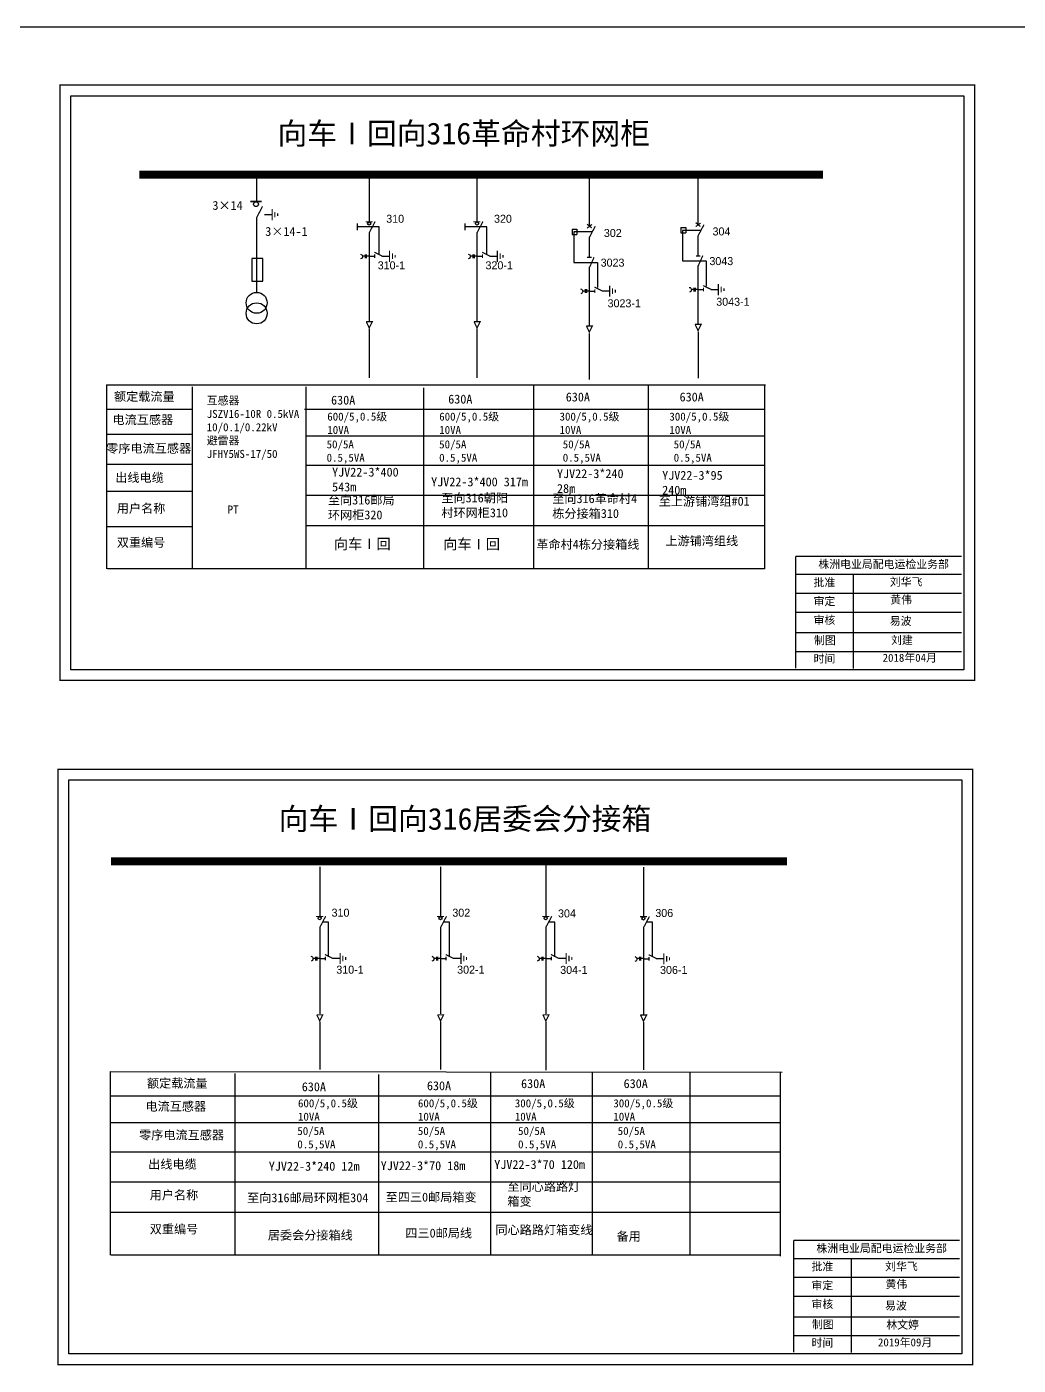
# Model space of a CAD drawing. Extents: x -194 to 226, y -192 to 105.
# Drawn here: x -46.3 to 89.7, y -78.6 to 105.1 of the extents above; entities that cross this region are included whole.
import ezdxf

# ---------------------------------------------------------------- set-up
doc = ezdxf.new("R2010")
doc.units = 0
doc.header["$LTSCALE"] = 0.774411
doc.linetypes.add('ACAD_ISO02W100', pattern=[15, 12, -3])
doc.linetypes.add('CENTER', pattern=[50.8, 31.75, -6.35, 6.35, -6.35])
doc.layers.get('0').update_dxf_attribs({"linetype": 'CONTINUOUS'})
doc.layers.add('2', color=7, linetype='CONTINUOUS')
doc.styles.add('HZ', font='')
doc.styles.add('hztxt_txtstyle_0.00_0_0', font='simkai.ttf')
doc.styles.add('hztxt_txtstyle_1.80_0_0', font='', dxfattribs={"height": 1.8, "bigfont": 'hztxt.shx'})
doc.styles.add('hztxt_txtstyle_2.70_0_0', font='simkai.ttf', dxfattribs={"height": 2.7})
doc.styles.get("Standard").update_dxf_attribs({"font": '', "height": 2.5})
doc.styles.add('字体', font='', dxfattribs={"height": 2.5})
doc.styles.get('HZ').set_extended_font_data('SimSun')
doc.styles.get('hztxt_txtstyle_1.80_0_0').set_extended_font_data('hztxt')
doc.styles.get('Standard').set_extended_font_data('SimSun')
doc.styles.get('字体').set_extended_font_data('SimSun')

# ---------------------------------------------------------------- blocks, each defined once
blk = doc.blocks.new('JD')
for points in [[(-2, 0.2), (-2, -0.2), (2, 0.2), (2, -0.2)], [(1, -1.2), (1, -0.8), (-1, -1.2), (-1, -0.8)], [(-0.5, -1.8), (-0.5, -2.2), (0.5, -1.8), (0.5, -2.2)]]:
    blk.add_trace(points)

msp = doc.modelspace()

# ---------------------------------------------------------------- linework, layer by layer
for p, q in [((-194.22, 105.09), (225.78, 105.09)), ((-14.78, 84.78), (-14.78, 81.16)), ((0.69, 85.07), (0.69, 78.34)), ((15.48, 85.07), (15.48, 78.34)), ((30.89, 84.76), (30.89, 77.7)), ((45.8, 84.97), (45.8, 77.91)), ((-13.68, 79.33), (-12.65, 79.33)), ((-14.76, 78.92), (-14.76, 68.66)), ((28.55, 77.32), (29.2, 77.32)), ((28.55, 77.32), (28.55, 76.59)), ((29.2, 77.32), (29.2, 76.59)), ((43.46, 77.53), (44.12, 77.53)), ((43.46, 77.53), (43.46, 76.8)), ((44.12, 77.53), (44.12, 76.8)), ((0.69, 76.84), (0.69, 64.63)), ((15.48, 76.84), (15.48, 64.63)), ((28.55, 76.59), (29.2, 76.59)), ((30.89, 76.2), (30.89, 73.48)), ((43.46, 76.8), (44.12, 76.8)), ((45.8, 76.41), (45.8, 73.69)), ((0.69, 73.6), (1.45, 73.6)), ((2.44, 73.62), (3.48, 73.62)), ((15.48, 73.6), (16.24, 73.6)), ((17.23, 73.62), (18.26, 73.62)), ((30.89, 72.12), (30.89, 64.08)), ((45.8, 72.33), (45.8, 64.29)), ((30.89, 68.82), (31.65, 68.82)), ((32.64, 68.84), (33.68, 68.84)), ((45.8, 69.03), (46.56, 69.03)), ((47.56, 69.05), (48.59, 69.05)), ((-23.51, 52.57), (-35.29, 52.57)), ((-23.56, 49.11), (-35.33, 49.11)), ((-23.56, 45.02), (-35.33, 45.02)), ((-23.6, 41.29), (-35.38, 41.29)), ((-23.56, 36.44), (-35.34, 36.44)), ((-6.1, -10.21), (-6.1, -17)), ((10.48, -10.21), (10.48, -17)), ((24.91, -9.5), (24.91, -17)), ((38.32, -10.25), (38.32, -17.03)), ((-6.1, -18.5), (-6.1, -30.37)), ((10.48, -18.5), (10.48, -30.37)), ((24.91, -18.5), (24.91, -30.37)), ((38.32, -18.53), (38.32, -30.4)), ((-6.1, -22.77), (-5.34, -22.77)), ((-4.35, -22.75), (-3.31, -22.75)), ((10.48, -22.77), (11.24, -22.77)), ((12.23, -22.75), (13.26, -22.75)), ((24.91, -22.77), (25.67, -22.77)), ((26.67, -22.75), (27.7, -22.75)), ((38.32, -22.81), (39.08, -22.81)), ((40.07, -22.79), (41.11, -22.79))]:
    msp.add_line(p, q)
at = {"linetype": 'ACAD_ISO02W100'}
for p, q in [((46.13, 77.15), (43.67, 77.15)), ((43.67, 77.15), (43.67, 72.95)), ((31.22, 76.94), (28.76, 76.94)), ((28.76, 76.94), (28.76, 72.75)), ((28.76, 72.75), (32.01, 72.75)), ((32.01, 72.75), (32.01, 69.29)), ((43.67, 72.95), (46.92, 72.95)), ((46.92, 72.95), (46.92, 69.5))]:
    msp.add_line(p, q, dxfattribs=at)
at = {"linetype": 'CENTER'}
for p, q in [((0.69, 63.65), (0.69, 56.9)), ((15.48, 63.65), (15.48, 56.9)), ((30.89, 63), (30.89, 56.66)), ((45.81, 63.21), (45.81, 56.87)), ((-6.1, -31.49), (-6.1, -38.02)), ((10.48, -31.49), (10.48, -38.02)), ((24.92, -31.49), (24.92, -38.09)), ((38.32, -31.53), (38.32, -38.06))]:
    msp.add_line(p, q, dxfattribs=at)
at = {"linetype": 'Continuous'}
for p, q in [((-35.36, 55.96), (55.08, 55.96)), ((-35.31, 30.72), (-35.31, 55.96)), ((-23.62, 55.69), (-23.62, 30.73)), ((-7.99, 55.69), (-7.99, 30.73)), ((8.12, 55.52), (8.12, 30.74)), ((23.23, 55.91), (23.23, 30.73)), ((38.96, 55.91), (38.96, 30.73)), ((54.91, 55.89), (54.91, 30.71)), ((-8.18, 52.59), (54.91, 52.59)), ((-7.99, 48.96), (54.91, 48.96)), ((-7.99, 44.91), (54.91, 44.91)), ((-7.99, 40.81), (54.91, 40.81)), ((-7.99, 36.64), (54.91, 36.64)), ((54.91, 30.72), (-35.23, 30.72)), ((-34.85, -38.27), (57.36, -38.37)), ((-34.8, -63.51), (-34.8, -38.27)), ((-17.76, -38.55), (-17.76, -63.51)), ((17.32, -38.32), (17.32, -63.5)), ((31.28, -38.32), (31.28, -63.5)), ((44.7, -38.34), (44.7, -63.52)), ((57.1, -38.42), (57.1, -63.61)), ((1.97, -38.71), (1.97, -63.49)), ((-34.8, -41.64), (57.1, -41.64)), ((-34.8, -45.27), (57.1, -45.27)), ((-34.8, -49.32), (57.1, -49.32)), ((-34.8, -53.42), (57.1, -53.42)), ((-34.8, -57.6), (57.1, -57.6)), ((57.1, -63.51), (-34.72, -63.51))]:
    msp.add_line(p, q, dxfattribs=at)
at = {"color": 7, "linetype": 'Continuous'}
for p, q in [((59.21, 29.95), (81.97, 29.95)), ((67.11, 29.95), (67.11, 17.02)), ((59.21, 27.36), (81.97, 27.36)), ((59.21, 24.76), (81.97, 24.76)), ((59.21, 21.94), (81.97, 21.94)), ((59.21, 19.35), (81.97, 19.35)), ((58.94, -63.93), (81.69, -63.93)), ((66.84, -63.93), (66.84, -76.86)), ((58.94, -66.52), (81.69, -66.52)), ((58.94, -69.11), (81.69, -69.11)), ((58.94, -71.94), (81.69, -71.94)), ((58.94, -74.53), (81.69, -74.53))]:
    msp.add_line(p, q, dxfattribs=at)
at = {"color": 7, "linetype": 'Continuous', "const_width": 0.182}
for points in [[(-41.73, 97.08), (83.76, 97.08), (83.76, 15.38), (-41.73, 15.38)], [(-42, 3.2), (83.48, 3.2), (83.48, -78.5), (-42, -78.5)]]:
    msp.add_lwpolyline(points, close=True, dxfattribs=at)
at = {"color": 7, "linetype": 'Continuous'}
for points in [[(-40.25, 95.6), (82.28, 95.6), (82.28, 16.85), (-40.25, 16.85)], [(-40.52, 1.72), (82.01, 1.72), (82.01, -77.03), (-40.52, -77.03)]]:
    msp.add_lwpolyline(points, close=True, dxfattribs=at)
for points, const_width in [([(-30.85, 84.78), (62.96, 84.78)], 1.1), ([(-15.61, 81.11), (-14.06, 81.11)], 0.261), ([(-14.76, 78.88), (-13.94, 80.44)], 0.165), ([(0.2, 78.32), (1.17, 78.32)], 0.165), ([(0.69, 76.8), (1.51, 78.36)], 0.165), ([(14.99, 78.32), (15.96, 78.32)], 0.165), ([(15.48, 76.8), (16.3, 78.36)], 0.165), ([(30.58, 77.45), (31.25, 77.96)], 0.165), ([(30.58, 78), (31.23, 77.47)], 0.165), ([(30.89, 76.16), (31.71, 77.72)], 0.165), ([(45.49, 78.21), (46.14, 77.67)], 0.165), ([(45.49, 77.66), (46.16, 78.16)], 0.165), ([(45.8, 76.37), (46.63, 77.93)], 0.165), ([(1.41, 74.15), (2.5, 73.6)], 0.165), ([(1.45, 73.86), (1.45, 73.35)], 0.165), ([(16.19, 74.15), (17.29, 73.6)], 0.165), ([(16.24, 73.86), (16.24, 73.35)], 0.165), ([(30.59, 73.44), (31.2, 73.44)], 0.165), ([(30.86, 71.92), (31.55, 73.47)], 0.165), ([(45.51, 73.64), (46.12, 73.64)], 0.165), ([(45.77, 72.12), (46.46, 73.68)], 0.165), ([(31.61, 69.37), (32.71, 68.82)], 0.165), ([(31.65, 69.07), (31.65, 68.56)], 0.165), ([(46.52, 69.57), (47.62, 69.03)], 0.165), ([(46.56, 69.28), (46.56, 68.77)], 0.165), ([(0.28, 64.61), (1.12, 64.61), (0.69, 63.76), (0.29, 64.62)], 0.165), ([(15.07, 64.61), (15.91, 64.61), (15.48, 63.76), (15.08, 64.62)], 0.165), ([(45.4, 64.24), (46.24, 64.24), (45.81, 63.39), (45.41, 64.25)], 0.165), ([(30.48, 64.03), (31.32, 64.03), (30.89, 63.18), (30.49, 64.05)], 0.165), ([(-34.72, -9.46), (58.01, -9.46)], 1.1), ([(-6.59, -17.02), (-5.62, -17.02)], 0.165), ([(-6.1, -18.54), (-5.28, -16.98)], 0.165), ([(9.99, -17.02), (10.96, -17.02)], 0.165), ([(10.48, -18.54), (11.3, -16.98)], 0.165), ([(24.43, -17.02), (25.4, -17.02)], 0.165), ([(24.91, -18.54), (25.74, -16.98)], 0.165), ([(37.83, -17.05), (38.81, -17.05)], 0.165), ([(38.32, -18.57), (39.14, -17.01)], 0.165), ([(-5.38, -22.23), (-4.29, -22.77)], 0.165), ([(-5.34, -22.52), (-5.34, -23.03)], 0.165), ([(11.19, -22.23), (12.29, -22.77)], 0.165), ([(11.24, -22.52), (11.24, -23.03)], 0.165), ([(25.63, -22.23), (26.73, -22.77)], 0.165), ([(25.67, -22.52), (25.67, -23.03)], 0.165), ([(39.04, -22.26), (40.14, -22.81)], 0.165), ([(39.08, -22.56), (39.08, -23.06)], 0.165), ([(-6.51, -30.5), (-5.67, -30.5), (-6.1, -31.35), (-6.5, -30.49)], 0.165), ([(10.07, -30.5), (10.91, -30.5), (10.48, -31.35), (10.08, -30.49)], 0.165), ([(24.51, -30.5), (25.35, -30.5), (24.92, -31.35), (24.52, -30.49)], 0.165), ([(37.91, -30.54), (38.75, -30.54), (38.32, -31.39), (37.92, -30.52)], 0.165)]:
    msp.add_lwpolyline(points, dxfattribs=dict(const_width=const_width))
for points in [[(-0.97, 78.07), (-0.97, 77.16)], [(13.81, 78.07), (13.81, 77.16)], [(0.13, 73.61), (-0.21, 73.61)], [(0.13, 73.84), (0.13, 73.34)], [(0.29, 73.84), (0.29, 73.34)], [(0.69, 73.61), (0.29, 73.61)], [(14.92, 73.61), (14.57, 73.61)], [(14.92, 73.84), (14.92, 73.34)], [(15.08, 73.84), (15.08, 73.34)], [(15.47, 73.61), (15.08, 73.61)], [(-15.41, 73.24), (-15.41, 70.16), (-13.89, 70.16), (-13.89, 73.28), (-15.41, 73.28)], [(30.34, 68.82), (29.99, 68.82)], [(30.34, 69.06), (30.34, 68.56)], [(30.49, 69.06), (30.49, 68.56)], [(30.89, 68.82), (30.49, 68.82)], [(45.25, 69.03), (44.9, 69.03)], [(45.25, 69.26), (45.25, 68.76)], [(45.4, 69.26), (45.4, 68.76)], [(45.8, 69.03), (45.4, 69.03)], [(-6.66, -22.77), (-7, -22.77)], [(-6.66, -22.53), (-6.66, -23.04)], [(-6.5, -22.53), (-6.5, -23.04)], [(-6.1, -22.77), (-6.5, -22.77)], [(9.92, -22.77), (9.58, -22.77)], [(9.92, -22.53), (9.92, -23.04)], [(10.08, -22.53), (10.08, -23.04)], [(10.47, -22.77), (10.08, -22.77)], [(24.36, -22.77), (24.01, -22.77)], [(24.36, -22.53), (24.36, -23.04)], [(24.51, -22.53), (24.51, -23.04)], [(24.91, -22.77), (24.51, -22.77)], [(37.77, -22.8), (37.42, -22.8)], [(37.77, -22.57), (37.77, -23.07)], [(37.92, -22.57), (37.92, -23.07)], [(38.32, -22.8), (37.92, -22.8)]]:
    msp.add_lwpolyline(points)
at = {"linetype": 'ACAD_ISO02W100'}
for points in [[(2.04, 73.86), (2.04, 77.61), (-0.97, 77.61)], [(16.83, 73.86), (16.83, 77.61), (13.81, 77.61)], [(-4.88, -22.53), (-4.88, -17.78), (-5.7, -17.78)], [(11.7, -22.53), (11.7, -17.78), (10.88, -17.78)], [(26.14, -22.53), (26.14, -17.78), (25.32, -17.78)], [(39.54, -22.56), (39.54, -17.81), (38.72, -17.81)]]:
    msp.add_lwpolyline(points, dxfattribs=at)
for points in [[(-0.51, 73.89, -0.877934), (-0.5, 73.23)], [(14.28, 73.89, -0.877934), (14.29, 73.23)], [(29.69, 69.11, -0.877934), (29.71, 68.44)], [(44.61, 69.32, -0.877934), (44.62, 68.65)], [(-7.3, -22.48, -0.877934), (-7.29, -23.15)], [(9.28, -22.48, -0.877934), (9.29, -23.15)], [(23.72, -22.48, -0.877934), (23.73, -23.15)], [(37.12, -22.52, -0.877934), (37.14, -23.19)]]:
    msp.add_lwpolyline(points, format="xyb")
at = {"color": 7, "linetype": 'Continuous', "const_width": 0.182}
for points in [[(59.21, 32.43), (59.2, 17.06)], [(59.21, 32.43), (81.97, 32.43)], [(58.94, -61.45), (58.93, -76.82)], [(58.94, -61.45), (81.69, -61.45)]]:
    msp.add_lwpolyline(points, dxfattribs=at)
for centre, radius in [((-14.84, 80.74), 0.335), ((0.69, 78.09), 0.211), ((15.48, 78.09), 0.211), ((-6.1, -17.25), 0.211), ((10.48, -17.25), 0.211), ((24.91, -17.25), 0.211), ((38.32, -17.29), 0.211)]:
    msp.add_circle(centre, radius)
at = {"layer": '2', "color": 0}
for centre in [(-14.75, 67.2), (-14.75, 65.76)]:
    msp.add_circle(centre, 1.44, dxfattribs=at)

# ---------------------------------------------------------------- block references
at = {"rotation": 90}
for p, xscale, yscale, zscale in [((-12.63, 79.3), 0.3844120780053801, 0.3844120780053801, 0.3844120780053801), ((3.49, 73.59), 0.3844120780053801, 0.3844120780053801, 0.3844120780053801), ((18.28, 73.59), 0.3844120780053801, 0.3844120780053801, 0.3844120780053801), ((33.69, 68.81), 0.3844120780053801, 0.3844120780053801, 0.3844120780053801), ((48.6, 69.02), 0.3844120780053801, 0.3844120780053801, 0.3844120780053801), ((-3.3, -22.78), 0.3844120780054396, 0.3844120780054396, 0.3844120780054396), ((13.28, -22.78), 0.3844120780054396, 0.3844120780054396, 0.3844120780054396), ((27.72, -22.78), 0.3844120780054396, 0.3844120780054396, 0.3844120780054396), ((41.12, -22.82), 0.3844120780054396, 0.3844120780054396, 0.3844120780054396)]:
    msp.add_blockref('JD', p, dxfattribs=dict(at, xscale=xscale, yscale=yscale, zscale=zscale))

# ---------------------------------------------------------------- texts
at = {"linetype": 'Continuous', "style": 'hztxt_txtstyle_2.70_0_0'}
for s, p in [('3×14', (-20.82, 79.96)), ('3×14-1', (-13.57, 76.39))]:
    msp.add_text(s, height=1.22, dxfattribs=at).set_placement(p)
at = {"style": 'hztxt_txtstyle_1.80_0_0'}
for s, p in [('310', (3.03, 78.19)), ('320', (17.82, 78.19)), ('302', (32.89, 76.24)), ('304', (47.8, 76.45)), ('3043', (47.37, 72.38)), ('310-1', (1.86, 71.8)), ('320-1', (16.65, 71.8)), ('3023', (32.45, 72.17)), ('3023-1', (33.4, 66.59)), ('3043-1', (48.31, 66.8)), ('310', (-4.47, -17.04)), ('302', (12.1, -17.04)), ('304', (26.6, -17.14)), ('306', (39.95, -17.08)), ('310-1', (-3.82, -24.86)), ('302-1', (12.76, -24.86)), ('304-1', (26.9, -24.89)), ('306-1', (40.6, -24.9))]:
    msp.add_text(s, height=1.098, dxfattribs=at).set_placement(p)
at = {"color": 7, "linetype": 'Continuous', "attachment_point": 1, "style": '字体'}
for s, insert, char_height, width in [('{\\C0;向车Ⅰ回向316革命村环网柜}', (-11.9, 91.94), 3, 80.4201), ('株洲电业局配电运检业务部', (62.32, 31.88), 1.0944, 29.9201), ('{\\fKaiTi_GB2312|b0|i0|c134|p49;批准}', (61.66, 29.38), 1.0944, 8.5588), ('刘华飞', (72.12, 29.45), 1.094, 8.5588), ('\\f\uffbfﾬￌﾣﾤ_GB2312|b0|i0|c134|p49;审定', (61.66, 26.79), 1.0944, 8.5588), ('黄伟', (72.18, 27.02), 1.094, 8.5588), ('\\f\uffbfﾬￌﾣﾤ_GB2312|b0|i0|c134|p49;审核', (61.66, 24.21), 1.0944, 8.5588), ('易波', (72.12, 24.08), 1.094, 8.5588), ('\\f\uffbfﾬￌﾣﾤ_GB2312|b0|i0|c134|p49;制图', (61.72, 21.43), 1.0944, 8.5588), ('刘建', (72.29, 21.45), 1.094, 8.5588), ('\\f\uffbfﾬￌﾣﾤ_GB2312|b0|i0|c134|p49;时间', (61.66, 18.92), 1.0944, 8.5588), ('2018年04月', (71.14, 19.04), 1.094, 16.0081), ('{\\C0;向车Ⅰ回向316居委会分接箱}', (-11.73, -2.11), 3, 80.4201), ('株洲电业局配电运检业务部', (62.05, -62), 1.0944, 29.9201), ('{\\fKaiTi_GB2312|b0|i0|c134|p49;批准}', (61.38, -64.5), 1.0944, 8.5588), ('刘华飞', (71.48, -64.49), 1.094, 8.5588), ('\\f\uffbfﾬￌﾣﾤ_GB2312|b0|i0|c134|p49;审定', (61.38, -67.09), 1.0944, 8.5588), ('黄伟', (71.54, -66.93), 1.094, 8.5588), ('\\f\uffbfﾬￌﾣﾤ_GB2312|b0|i0|c134|p49;审核', (61.38, -69.67), 1.0944, 8.5588), ('易波', (71.48, -69.87), 1.094, 8.5588), ('\\f\uffbfﾬￌﾣﾤ_GB2312|b0|i0|c134|p49;制图', (61.44, -72.45), 1.0944, 8.5588), ('林文婷', (71.64, -72.5), 1.094, 8.5588), ('\\f\uffbfﾬￌﾣﾤ_GB2312|b0|i0|c134|p49;时间', (61.38, -74.96), 1.0944, 8.5588), ('2019年09月', (70.5, -74.91), 1.094, 16.0081)]:
    msp.add_mtext(s, dxfattribs=dict(at, insert=insert, char_height=char_height, width=width))
at = {"linetype": 'Continuous', "attachment_point": 1}
for s, insert, char_height, width, style in [('{\\fSimSun|b0|i0|c134|p2;额定载流量}', (-34.32, 54.96), 1.2204, 19.6738, 'hztxt_txtstyle_2.70_0_0'), ('\\A1;{\\fSimSun|b0|i0|c134|p2;互感器\\PJSZV16-10R 0.5kVA\\P10/0.1/0.22kV\\P避雷器\\PJFHY5WS-17/50}', (-21.6, 54.34), 1.0983, 20.2524, 'hztxt_txtstyle_2.70_0_0'), ('{\\fSimSun|b0|i0|c134|p2;630A}', (-4.54, 54.46), 1.2204, 19.6738, 'hztxt_txtstyle_2.70_0_0'), ('{\\fSimSun|b0|i0|c134|p2;630A}', (11.53, 54.6), 1.2204, 19.6738, 'hztxt_txtstyle_2.70_0_0'), ('{\\fSimSun|b0|i0|c134|p2;630A}', (27.66, 54.89), 1.2204, 19.6738, 'hztxt_txtstyle_2.70_0_0'), ('{\\fSimSun|b0|i0|c134|p2;630A}', (43.28, 54.89), 1.2204, 19.6738, 'hztxt_txtstyle_2.70_0_0'), ('{\\fSimSun|b0|i0|c134|p2;电流互感器}', (-34.53, 51.78), 1.2204, 19.6738, 'hztxt_txtstyle_2.70_0_0'), ('\\A1;{\\fSimSun|b0|i0|c134|p2;600/5,0.5级\\P10VA}', (-5.06, 52.14), 1.0983, 20.2524, 'hztxt_txtstyle_2.70_0_0'), ('\\A1;{\\fSimSun|b0|i0|c134|p2;600/5,0.5级\\P10VA}', (10.3, 52.14), 1.0983, 20.2524, 'hztxt_txtstyle_2.70_0_0'), ('\\A1;{\\fSimSun|b0|i0|c134|p2;300/5,0.5级\\P10VA}', (26.81, 52.14), 1.0983, 20.2524, 'hztxt_txtstyle_2.70_0_0'), ('\\A1;{\\fSimSun|b0|i0|c134|p2;300/5,0.5级\\P10VA}', (41.88, 52.14), 1.0983, 20.2524, 'hztxt_txtstyle_2.70_0_0'), ('{\\fSimSun|b0|i0|c134|p2;零序电流互感器}', (-35.39, 47.85), 1.2204, 19.6738, 'hztxt_txtstyle_2.70_0_0'), ('{\\fSimSun|b0|i0|c134|p2;50/5A\\P0.5,5VA}', (-5.15, 48.33), 1.0983, 19.6738, 'hztxt_txtstyle_2.70_0_0'), ('{\\fSimSun|b0|i0|c134|p2;50/5A\\P0.5,5VA}', (10.29, 48.33), 1.0983, 19.6738, 'hztxt_txtstyle_2.70_0_0'), ('{\\fSimSun|b0|i0|c134|p2;50/5A\\P0.5,5VA}', (27.25, 48.33), 1.0983, 19.6738, 'hztxt_txtstyle_2.70_0_0'), ('{\\fSimSun|b0|i0|c134|p2;50/5A\\P0.5,5VA}', (42.47, 48.33), 1.0983, 19.6738, 'hztxt_txtstyle_2.70_0_0'), ('YJV22-3*400\\P543m', (-4.4, 44.58), 1.2204, 19.6738, 'hztxt_txtstyle_2.70_0_0'), ('YJV22-3*240\\P28m', (26.46, 44.37), 1.2204, 19.6738, 'hztxt_txtstyle_2.70_0_0'), ('YJV22-3*95\\P240m', (40.89, 44.14), 1.22, 19.6738, 'hztxt_txtstyle_2.70_0_0'), ('{\\fSimSun|b0|i0|c134|p2;出线电缆}', (-34.15, 43.84), 1.2204, 19.6738, 'hztxt_txtstyle_2.70_0_0'), ('YJV22-3*400 317m', (9.19, 43.24), 1.2204, 19.6738, 'hztxt_txtstyle_2.70_0_0'), ('{\\fSimSun|b0|i0|c134|p2;至向316邮局环网柜320}', (-4.97, 40.75), 1.2204, 10.5639, 'hztxt_txtstyle_2.70_0_0'), ('{\\fSimSun|b0|i0|c134|p2;至向316朝阳村环网柜310}', (10.59, 41.04), 1.2204, 10.5639, 'hztxt_txtstyle_2.70_0_0'), ('{\\fSimSun|b0|i0|c134|p2;至向316革命村4栋分接箱310}', (25.81, 40.94), 1.2204, 11.8785, 'hztxt_txtstyle_2.70_0_0'), ('{\\fSimSun|b0|i0|c134|p2;至上游铺湾组#01}', (40.42, 40.58), 1.2204, 11.8785, 'hztxt_txtstyle_2.70_0_0'), ('{\\fSimSun|b0|i0|c134|p2;用户名称}', (-33.94, 39.61), 1.2204, 19.6738, 'hztxt_txtstyle_2.70_0_0'), ('{\\fSimSun|b0|i0|c134|p2;PT}', (-18.73, 39.39), 1.1026, 8.5785, 'hztxt_txtstyle_0.00_0_0'), ('{\\fSimSun|b0|i0|c134|p2;双重编号}', (-33.94, 34.93), 1.2204, 19.6738, 'hztxt_txtstyle_2.70_0_0'), ('{\\fSimSun|b0|i0|c134|p2;上游铺湾组线}', (41.33, 35.15), 1.2204, 11.8785, 'hztxt_txtstyle_2.70_0_0'), ('{\\fSimSun|b0|i0|c134|p2;革命村4栋分接箱线}', (23.62, 34.67), 1.2204, 14.7002, 'hztxt_txtstyle_2.70_0_0'), ('{\\fSimSun|b0|i0|c134|p2;额定载流量}', (-29.8, -39.28), 1.2204, 19.6738, 'hztxt_txtstyle_2.70_0_0'), ('{\\fSimSun|b0|i0|c134|p2;630A}', (-8.56, -39.77), 1.2204, 19.6738, 'hztxt_txtstyle_2.70_0_0'), ('{\\fSimSun|b0|i0|c134|p2;630A}', (8.61, -39.63), 1.2204, 19.6738, 'hztxt_txtstyle_2.70_0_0'), ('{\\fSimSun|b0|i0|c134|p2;630A}', (21.53, -39.34), 1.2204, 19.6738, 'hztxt_txtstyle_2.70_0_0'), ('{\\fSimSun|b0|i0|c134|p2;630A}', (35.6, -39.34), 1.2204, 19.6738, 'hztxt_txtstyle_2.70_0_0'), ('\\A1;{\\fSimSun|b0|i0|c134|p2;600/5,0.5级\\P10VA}', (-9.08, -42.1), 1.0983, 20.2524, 'hztxt_txtstyle_2.70_0_0'), ('\\A1;{\\fSimSun|b0|i0|c134|p2;600/5,0.5级\\P10VA}', (7.38, -42.1), 1.0983, 20.2524, 'hztxt_txtstyle_2.70_0_0'), ('\\A1;{\\fSimSun|b0|i0|c134|p2;300/5,0.5级\\P10VA}', (20.67, -42.1), 1.0983, 20.2524, 'hztxt_txtstyle_2.70_0_0'), ('\\A1;{\\fSimSun|b0|i0|c134|p2;300/5,0.5级\\P10VA}', (34.19, -42.1), 1.0983, 20.2524, 'hztxt_txtstyle_2.70_0_0'), ('{\\fSimSun|b0|i0|c134|p2;电流互感器}', (-30.01, -42.45), 1.2204, 19.6738, 'hztxt_txtstyle_2.70_0_0'), ('{\\fSimSun|b0|i0|c134|p2;50/5A\\P0.5,5VA}', (-9.17, -45.9), 1.0983, 19.6738, 'hztxt_txtstyle_2.70_0_0'), ('{\\fSimSun|b0|i0|c134|p2;50/5A\\P0.5,5VA}', (7.37, -45.9), 1.0983, 19.6738, 'hztxt_txtstyle_2.70_0_0'), ('{\\fSimSun|b0|i0|c134|p2;50/5A\\P0.5,5VA}', (21.12, -45.9), 1.0983, 19.6738, 'hztxt_txtstyle_2.70_0_0'), ('{\\fSimSun|b0|i0|c134|p2;50/5A\\P0.5,5VA}', (34.79, -45.9), 1.0983, 19.6738, 'hztxt_txtstyle_2.70_0_0'), ('{\\fSimSun|b0|i0|c134|p2;零序电流互感器}', (-30.88, -46.38), 1.2204, 19.6738, 'hztxt_txtstyle_2.70_0_0'), ('{\\fSimSun|b0|i0|c134|p2;出线电缆}', (-29.63, -50.39), 1.2204, 19.6738, 'hztxt_txtstyle_2.70_0_0'), ('{\\fSimSun|b0|i0|c134|p2;YJV22-3*240 12m}', (-13.09, -50.68), 1.2204, 19.6738, 'hztxt_txtstyle_2.70_0_0'), ('{\\fSimSun|b0|i0|c134|p2;YJV22-3*70 18m}', (2.27, -50.6), 1.2204, 19.6738, 'hztxt_txtstyle_2.70_0_0'), ('{\\fSimSun|b0|i0|c134|p2;YJV22-3*70 120m}', (17.85, -50.44), 1.2204, 19.6738, 'hztxt_txtstyle_2.70_0_0'), ('{\\fSimSun|b0|i0|c134|p2;用户名称}', (-29.42, -54.62), 1.2204, 19.6738, 'hztxt_txtstyle_2.70_0_0'), ('{\\fSimSun|b0|i0|c134|p2;至向316邮局环网柜304}', (-16.06, -55), 1.2204, 19.1537, 'hztxt_txtstyle_2.70_0_0'), ('{\\fSimSun|b0|i0|c134|p2;至四三0邮局箱变}', (2.95, -54.91), 1.2204, 19.1537, 'hztxt_txtstyle_2.70_0_0'), ('至同心路路灯箱变', (19.65, -53.46), 1.22, 10.3425, 'HZ'), ('{\\fSimSun|b0|i0|c134|p2;双重编号}', (-29.42, -59.3), 1.2204, 19.6738, 'hztxt_txtstyle_2.70_0_0'), ('{\\fSimSun|b0|i0|c134|p2;居委会分接箱线}', (-13.22, -60.13), 1.2204, 13.1521, 'hztxt_txtstyle_2.70_0_0'), ('{\\fSimSun|b0|i0|c134|p2;四三0邮局线}', (5.65, -59.85), 1.2204, 19.1537, 'hztxt_txtstyle_2.70_0_0'), ('{\\fSimSun|b0|i0|c134|p2;同心路路灯箱变线}', (18.01, -59.4), 1.2204, 19.6738, 'hztxt_txtstyle_2.70_0_0'), ('{\\fSimSun|b0|i0|c134|p2;备用}', (34.63, -60.29), 1.2204, 19.6738, 'hztxt_txtstyle_2.70_0_0')]:
    msp.add_mtext(s, dxfattribs=dict(at, insert=insert, char_height=char_height, width=width, style=style))
at = {"char_height": 1.43, "width": 17.776, "attachment_point": 1}
for insert in [(-4.16, 34.83), (10.84, 34.81)]:
    msp.add_mtext('向车Ⅰ回', dxfattribs=dict(at, insert=insert))

doc.saveas('drawing.dxf')
